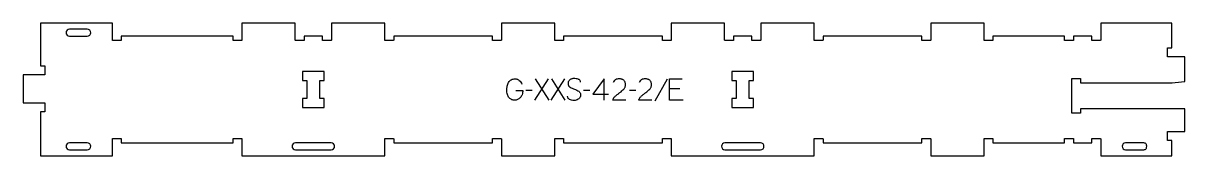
# Model space of a CAD drawing. Extents: x 0 to 1623, y 0 to 186.
import ezdxf

# ---------------------------------------------------------------- set-up
doc = ezdxf.new("R2010")
doc.units = 0
for name, color, linetype in [('1_ANYTOOL_1MMDEEP_LABELS_S', 2, 'CONTINUOUS'), ('3_ANYTOOL_CUTTHROUGH_INSID', 4, 'CONTINUOUS'), ('4_ANYTOOL_CUTTHROUGH_OUTSI', 5, 'CONTINUOUS')]:
    doc.layers.add(name, color=color, linetype=linetype)

msp = doc.modelspace()

# ---------------------------------------------------------------- linework, layer by layer
at = {"layer": '1_ANYTOOL_1MMDEEP_LABELS_S'}
for p, q in [((733.518338, 107.685919), (714.618338, 77.685919)), ((734.761195, 77.685919), (715.818338, 107.685919)), ((756.232624, 107.685919), (737.332624, 77.685919)), ((757.475481, 77.685919), (738.532624, 107.685919)), ((899.675481, 107.214491), (882.489767, 76.443062)), ((711.189767, 91.571633), (702.404052, 91.485919)), ((791.675481, 91.571633), (782.889767, 91.485919)), ((795.961195, 86.343062), (817.732624, 86.343062)), ((855.875481, 91.571633), (847.089767, 91.485919)), ((917.761195, 93.757348), (903.104052, 93.757348))]:
    msp.add_line(p, q, dxfattribs=at)
for points in [[(688.304052, 91.485919), (698.075481, 91.443062, -0.031732), (697.80737, 88.43566, -0.048764), (697.062981, 85.518062, -0.050291), (695.953268, 83.207554, -0.060119), (694.368338, 81.200205, -0.036578), (692.636318, 79.713788, -0.050793), (690.677267, 78.553776, -0.051881), (688.724249, 77.886032, -0.053919), (686.675481, 77.643062, -0.055881), (684.640333, 77.850006, -0.055271), (682.700481, 78.500205, -0.05403), (680.774505, 79.659398, -0.038531), (679.089767, 81.157348, -0.067281), (677.542053, 83.268362, -0.049165), (676.518338, 85.689491, -0.047412), (675.845411, 88.893409, -0.028075), (675.661195, 92.171633, -0.03109), (675.828722, 94.863213, -0.031496), (676.330838, 97.512705, -0.031425), (677.181711, 100.140949, -0.02824), (678.339767, 102.650205, -0.064555), (679.86857, 104.80173, -0.078906), (681.934409, 106.426991, -0.076878), (684.558011, 107.40154, -0.050594), (687.361195, 107.685919, -0.039946), (689.020756, 107.553122, -0.052714), (690.623695, 107.118062, -0.053511), (692.006892, 106.402728, -0.05153), (693.211195, 105.414491, -0.040443), (695.251419, 102.991349, -0.04035), (696.875481, 100.271633)], [(778.861195, 103.100205, 0.071867), (778.668082, 104.436812, 0.100684), (778.041552, 105.618062, 0.047558), (777.566999, 106.094512, 0.038563), (777.016999, 106.483241, 0.037928), (776.319811, 106.830709, 0.026634), (775.582624, 107.085919, 0.028461), (772.55929, 107.771902, 0.041577), (769.475481, 108.028776, 0.036938), (767.973121, 107.917637, 0.041531), (766.507624, 107.573419, 0.041583), (765.130247, 106.996211, 0.038125), (763.861195, 106.207348, 0.057611), (762.791043, 105.215443, 0.065808), (761.996909, 103.994848, 0.06469), (761.519413, 102.535293, 0.046778), (761.375481, 101.000205, 0.052235), (761.537837, 99.450363, 0.075448), (762.082624, 98.000205, 0.076671), (762.998716, 96.827152, 0.061023), (764.204052, 95.943062, 0.021951), (767.232906, 94.415716, 0.018213), (770.375481, 93.135919, -0.02405), (773.476965, 91.830457, -0.02981), (776.418338, 90.200205, -0.068439), (777.55964, 89.234274, -0.079282), (778.368338, 87.982348, -0.076308), (778.793338, 86.403666, -0.047772), (778.818338, 84.757348, -0.046243), (778.525103, 83.076388, -0.06359), (777.875481, 81.505562, -0.064671), (776.902657, 80.221373, -0.057073), (775.646909, 79.207348, -0.067522), (772.678601, 77.844437, -0.070793), (769.454052, 77.343062, -0.064027), (766.315037, 77.705577, -0.070447), (763.389767, 78.885919, -0.054374), (762.231349, 79.735552, -0.074742), (761.332624, 80.846633, -0.075199), (760.809616, 82.153012, -0.057737), (760.646909, 83.557348)], [(842.161195, 77.728776), (823.861195, 77.771633, -0.034491), (824.523973, 79.518965, -0.037732), (825.430838, 81.151991, -0.037744), (826.570132, 82.626627, -0.03482), (827.911195, 83.921633, -0.00859), (830.87042, 86.320216, -0.008791), (833.911195, 88.614491, 0.020588), (836.730484, 90.847933, 0.025206), (839.332624, 93.328776, 0.046908), (840.353219, 94.630018, 0.051091), (841.100481, 96.103776, 0.050722), (841.549214, 97.751951, 0.041139), (841.689767, 99.457348, 0.039396), (841.547122, 101.264933, 0.058519), (841.057624, 103.003776, 0.060358), (840.267066, 104.410892, 0.061397), (839.161195, 105.585919, 0.048006), (837.805238, 106.507879, 0.045901), (836.300481, 107.160919, 0.045216), (834.56042, 107.563479, 0.034258), (832.775481, 107.685919, 0.055622), (830.14091, 107.391932, 0.079896), (827.696909, 106.410919, 0.080617), (825.727522, 104.745219, 0.060287), (824.289767, 102.585919)], [(878.461195, 77.728776), (860.161195, 77.771633, -0.034491), (860.823973, 79.518965, -0.037732), (861.730838, 81.151991, -0.037744), (862.870132, 82.626627, -0.03482), (864.211195, 83.921633, -0.00859), (867.17042, 86.320216, -0.008791), (870.211195, 88.614491, 0.020588), (873.030484, 90.847933, 0.025206), (875.632624, 93.328776, 0.046908), (876.653219, 94.630018, 0.051091), (877.400481, 96.103776, 0.050722), (877.849214, 97.751951, 0.041139), (877.989767, 99.457348, 0.039396), (877.847122, 101.264933, 0.058519), (877.357624, 103.003776, 0.060358), (876.567066, 104.410892, 0.061397), (875.461195, 105.585919, 0.048006), (874.105238, 106.507879, 0.045901), (872.600481, 107.160919, 0.045216), (870.86042, 107.563479, 0.034258), (869.075481, 107.685919, 0.055622), (866.44091, 107.391932, 0.079896), (863.996909, 106.410919, 0.080617), (862.027522, 104.745219, 0.060287), (860.589767, 102.585919)]]:
    msp.add_lwpolyline(points, format="xyb", dxfattribs=at)
for points in [[(811.946909, 77.685919), (811.989767, 107.728776), (795.961195, 86.343062)], [(922.046909, 77.685919), (903.104052, 77.685919), (903.104052, 107.685919), (920.932624, 107.685919)]]:
    msp.add_lwpolyline(points, dxfattribs=at)
at = {"layer": '3_ANYTOOL_CUTTHROUGH_INSID'}
for points in [[(64.558852, 177, 1), (64.558852, 167.5), (89.558852, 167.5, 1), (89.558852, 177)], [(64.558852, 8.5), (89.558852, 8.5, 1), (89.558852, 18), (64.558852, 18, 1)], [(430.414114, 8.5, 1), (430.414114, 18), (380.414114, 18, 1), (380.414114, 8.5)], [(1030.414114, 8.5, 1), (1030.414114, 18), (980.414114, 18, 1), (980.414114, 8.5)], [(1540.414114, 8.5), (1566.154463, 8.5, 0.12263), (1567.809554, 8.912125, 0.106401), (1569.12373, 10.019238, 0.09127), (1569.910778, 11.543392, 0.148392), (1569.910778, 14.956608, 0.09127), (1569.12373, 16.480762, 0.106401), (1567.809554, 17.587875, 0.12263), (1566.154463, 18), (1540.414114, 18, 1)]]:
    msp.add_lwpolyline(points, format="xyb", close=True, dxfattribs=at)
for points in [[(414.664114, 105.544253), (420.664114, 105.544253), (420.664114, 118.044253), (390.164114, 118.044253), (390.164114, 105.544253), (396.164114, 105.544253), (396.164114, 80.044253), (390.164114, 80.044253), (390.164114, 67.544253), (420.664114, 67.544253), (420.664114, 80.044253), (414.664114, 80.044253)], [(1014.664114, 105.544253), (1020.664114, 105.544253), (1020.664114, 118.044253), (990.164114, 118.044253), (990.164114, 105.544253), (996.164114, 105.544253), (996.164114, 80.044253), (990.164114, 80.044253), (990.164114, 67.544253), (1020.664114, 67.544253), (1020.664114, 80.044253), (1014.664114, 80.044253)]]:
    msp.add_lwpolyline(points, close=True, dxfattribs=at)
at = {"layer": '4_ANYTOOL_CUTTHROUGH_OUTSI'}
msp.add_lwpolyline([(293.164114, 18), (293.164114, 23.75, -0.414214), (293.414114, 24), (305.414114, 24, -0.414214), (305.664114, 23.75), (305.664114, 0), (505.164114, 0), (505.164114, 23.75, -0.414214), (505.414114, 24), (517.414114, 24, -0.414214), (517.664114, 23.75), (517.664114, 18), (655.664114, 18), (655.664114, 23.75, -0.414214), (655.914114, 24), (667.914114, 24, -0.414214), (668.164114, 23.75), (668.164114, 0), (742.664114, 0), (742.664114, 23.75, -0.414214), (742.914114, 24), (754.914114, 24, -0.414214), (755.164114, 23.75), (755.164114, 18), (893.164114, 18), (893.164114, 23.75, -0.414214), (893.414114, 24), (905.414114, 24, -0.414214), (905.664114, 23.75), (905.664114, 0), (1105.164114, 0), (1105.164114, 23.75, -0.414214), (1105.414114, 24), (1117.414114, 24, -0.414214), (1117.664114, 23.75), (1117.664114, 18), (1255.664114, 18), (1255.664114, 23.75, -0.414214), (1255.914114, 24), (1267.914114, 24, -0.414214), (1268.164114, 23.75), (1268.164114, 0), (1342.664114, 0), (1342.664114, 23.75, -0.414214), (1342.914114, 24), (1354.914114, 24, -0.414214), (1355.164114, 23.75), (1355.164114, 18), (1455.164114, 18), (1455.164114, 23.75, -0.414214), (1455.414114, 24), (1467.414114, 24, -0.414214), (1467.664114, 23.75), (1467.664114, 18), (1493.164114, 18), (1493.164114, 23.75, -0.414214), (1493.414114, 24), (1505.414114, 24, -0.414214), (1505.664114, 23.75), (1505.664114, 0), (1605.164114, 0), (1605.164114, 21.5), (1599.414114, 21.5, -0.414214), (1599.164114, 21.75), (1599.164114, 33.75, -0.414214), (1599.414114, 34), (1623.164114, 34), (1623.164114, 65.588506), (1477.664131, 65.588506), (1477.664131, 59.838506, -0.414214), (1477.414131, 59.588506), (1465.414131, 59.588506, -0.414214), (1465.164131, 59.838506), (1465.164131, 65.838506), (1465.164131, 101.838506), (1465.164131, 107.838506, -0.414214), (1465.414131, 108.088506), (1477.414131, 108.088506, -0.414214), (1477.664131, 107.838506), (1477.664131, 102.088506), (1605.414041, 102.089201, -0.00002), (1623.164114, 103.974857), (1623.164114, 138.5), (1599.414114, 138.5, -0.414214), (1599.164114, 138.75), (1599.164114, 150.75, -0.414214), (1599.414114, 151), (1605.164114, 151), (1605.164114, 185.5), (1505.664114, 185.5), (1505.664114, 161.75, -0.414214), (1505.414114, 161.5), (1493.414114, 161.5, -0.414214), (1493.164114, 161.75), (1493.164114, 167.5), (1467.664114, 167.5), (1467.664114, 161.75, -0.414214), (1467.414114, 161.5), (1455.414114, 161.5, -0.414214), (1455.164114, 161.75), (1455.164114, 167.5), (1355.164114, 167.5), (1355.164114, 161.75, -0.414214), (1354.914114, 161.5), (1342.914114, 161.5, -0.414214), (1342.664114, 161.75), (1342.664114, 185.5), (1268.164114, 185.5), (1268.164114, 161.75, -0.414214), (1267.914114, 161.5), (1255.914114, 161.5, -0.414214), (1255.664114, 161.75), (1255.664114, 167.5), (1117.664114, 167.5), (1117.664114, 161.75, -0.414214), (1117.414114, 161.5), (1105.414114, 161.5, -0.414214), (1105.164114, 161.75), (1105.164114, 185.5), (1030.664114, 185.5), (1030.664114, 161.75, -0.414214), (1030.414114, 161.5), (1018.414114, 161.5, -0.414214), (1018.164114, 161.75), (1018.164114, 167.5), (992.664114, 167.5), (992.664114, 161.75, -0.414214), (992.414114, 161.5), (980.414114, 161.5, -0.414214), (980.164114, 161.75), (980.164114, 185.5), (905.664114, 185.5), (905.664114, 161.75, -0.414214), (905.414114, 161.5), (893.414114, 161.5, -0.414214), (893.164114, 161.75), (893.164114, 167.5), (755.164114, 167.5), (755.164114, 161.75, -0.414214), (754.914114, 161.5), (742.914114, 161.5, -0.414214), (742.664114, 161.75), (742.664114, 185.5), (668.164114, 185.5), (668.164114, 161.75, -0.414214), (667.914114, 161.5), (655.914114, 161.5, -0.414214), (655.664114, 161.75), (655.664114, 167.5), (517.664114, 167.5), (517.664114, 161.75, -0.414214), (517.414114, 161.5), (505.414114, 161.5, -0.414214), (505.164114, 161.75), (505.164114, 185.5), (430.664114, 185.5), (430.664114, 161.75, -0.414214), (430.414114, 161.5), (418.414114, 161.5, -0.414214), (418.164114, 161.75), (418.164114, 167.5), (392.664114, 167.5), (392.664114, 161.75, -0.414214), (392.414114, 161.5), (380.414114, 161.5, -0.414214), (380.164114, 161.75), (380.164114, 185.5), (305.664114, 185.5), (305.664114, 161.75, -0.414214), (305.414114, 161.5), (293.414114, 161.5, -0.414214), (293.164114, 161.75), (293.164114, 167.5), (255.414114, 167.5), (137.078611, 167.5), (137.078611, 161.75, -0.414214), (136.828611, 161.5), (124.828611, 161.5, -0.414214), (124.578611, 161.75), (124.578611, 185.5), (24.3, 185.5), (24.3, 126), (30.05, 126, -0.414214), (30.3, 125.75), (30.3, 113.75, -0.414214), (30.05, 113.5), (0, 113.5), (0, 74), (30.05, 74, -0.414214), (30.3, 73.75), (30.3, 61.75, -0.414214), (30.05, 61.5), (24.3, 61.5), (24.3, 0), (124.578611, 0), (124.578611, 23.75, -0.414214), (124.828611, 24), (136.828611, 24, -0.414214), (137.078611, 23.75), (137.078611, 18), (255.414114, 18)], format="xyb", close=True, dxfattribs=at)

doc.saveas('drawing.dxf')
